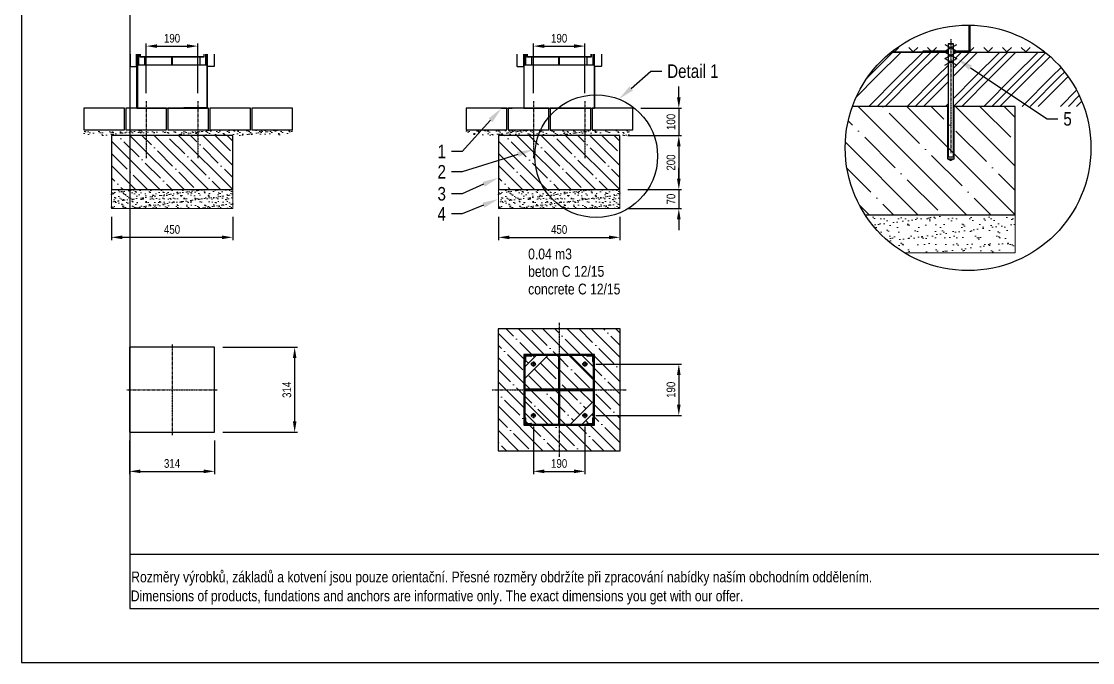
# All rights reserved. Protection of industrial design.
# Model space of a CAD drawing. Header units: millimetres. Extents: x 5064 to 11004, y 3085 to 7285.
# Drawn here: x 5064 to 9018, y 3085 to 5453 of the extents above; entities that cross this region are included whole.
import ezdxf
from ezdxf import colors
from ezdxf.entities.mleader import LeaderData, LeaderLine
from ezdxf.lldxf.tags import DXFTag
from ezdxf.math import Vec2, Vec3

# ---------------------------------------------------------------- set-up
doc = ezdxf.new("R2010")
doc.units = ezdxf.units.MM
doc.header["$LTSCALE"] = 0.3
doc.linetypes.add('DashDot', pattern=[15, 9, -3, 0, -3])
doc.layers.add('Nekreslit', color=6, linetype='Continuous', plot=False)
doc.layers.add('SRAFY', color=251, linetype='Continuous', lineweight=13)
doc.styles.add('SEACAD_Arial', font='arial.ttf', dxfattribs={"width": 0.8})
tags = doc.linetypes.add('HIDDEN2', pattern=[4.7625, 3.175, -1.5875]).pattern_tags.tags
tags[6:7] = [DXFTag(74, 4), DXFTag(75, 0), DXFTag(340, '0'), DXFTag(46, 0.0), DXFTag(50, 0.0), DXFTag(44, 0.0), DXFTag(45, 0.0)]
tags[4:5] = [DXFTag(74, 4), DXFTag(75, 0), DXFTag(340, '0'), DXFTag(46, 0.0), DXFTag(50, 0.0), DXFTag(44, 0.0), DXFTag(45, 0.0)]
doc.dimstyles.new('ISO-25', dxfattribs={"dimtxt": 1.6, "dimasz": 2, "dimexe": 0.5, "dimexo": 1.5, "dimtad": 1, "dimdec": 0, "dimtxsty": 'SEACAD_Arial', "dimcen": 2, "dimadec": 0, "dimazin": 0, "dimtfac": 1, "dimtdec": 0, "dimtmove": 0, "dimatfit": 3, "dimfxl": 1, "dimarcsym": 0})

# ---------------------------------------------------------------- blocks, each defined once
blk = doc.blocks.new('*D134')
at = {"color": 0, "lineweight": -2, "transparency": 16777216}
for p, q in [((6825.3, 4732.1), (6825.3, 4645.8)), ((7273.4, 4732.1), (7273.4, 4645.8)), ((6865.3, 4655.8), (7233.4, 4655.8))]:
    blk.add_line(p, q, dxfattribs=at)
at = {"color": 0, "transparency": 16777216}
for points in [[(6865.3, 4662.5), (6865.3, 4649.1), (6825.3, 4655.8)], [(7233.4, 4662.5), (7233.4, 4649.1), (7273.4, 4655.8)]]:
    blk.add_solid(points, dxfattribs=at)
at = {"layer": 'Defpoints', "color": 0, "transparency": 16777216}
for p in [(6825.3, 4762.1), (7273.4, 4762.1), (7273.4, 4655.8)]:
    blk.add_point(p, dxfattribs=at)
at = {"color": 0, "transparency": 16777216, "insert": (7049.4, 4684.6), "char_height": 32, "attachment_point": 5, "style": 'SEACAD_Arial'}
blk.add_mtext('450', dxfattribs=at)
blk = doc.blocks.new('*D160')
at = {"color": 0, "lineweight": -2, "transparency": 16777216}
for p, q in [((5525.4, 5188.4), (5525.4, 5372.1)), ((5565.4, 5362.1), (5675.4, 5362.1)), ((5715.4, 5188.4), (5715.4, 5372.1))]:
    blk.add_line(p, q, dxfattribs=at)
at = {"color": 0, "transparency": 16777216}
for points in [[(5565.4, 5368.8), (5565.4, 5355.4), (5525.4, 5362.1)], [(5675.4, 5368.8), (5675.4, 5355.4), (5715.4, 5362.1)]]:
    blk.add_solid(points, dxfattribs=at)
at = {"layer": 'Defpoints', "color": 0, "transparency": 16777216}
for p in [(5715.4, 5362.1), (5525.4, 5158.4), (5715.4, 5158.4)]:
    blk.add_point(p, dxfattribs=at)
at = {"color": 0, "transparency": 16777216, "insert": (5620.4, 5390.9), "char_height": 32, "attachment_point": 5, "style": 'SEACAD_Arial'}
blk.add_mtext('190', dxfattribs=at)
blk = doc.blocks.new('*D161')
at = {"color": 0, "lineweight": -2, "transparency": 16777216}
for p, q in [((6954.3, 5188.4), (6954.3, 5372.1)), ((6994.3, 5362.1), (7104.3, 5362.1)), ((7144.3, 5188.4), (7144.3, 5372.1))]:
    blk.add_line(p, q, dxfattribs=at)
at = {"color": 0, "transparency": 16777216}
for points in [[(6994.3, 5368.8), (6994.3, 5355.4), (6954.3, 5362.1)], [(7104.3, 5368.8), (7104.3, 5355.4), (7144.3, 5362.1)]]:
    blk.add_solid(points, dxfattribs=at)
at = {"layer": 'Defpoints', "color": 0, "transparency": 16777216}
for p in [(7144.3, 5362.1), (6954.3, 5158.4), (7144.3, 5158.4)]:
    blk.add_point(p, dxfattribs=at)
at = {"color": 0, "transparency": 16777216, "insert": (7049.3, 5390.9), "char_height": 32, "attachment_point": 5, "style": 'SEACAD_Arial'}
blk.add_mtext('190', dxfattribs=at)
blk = doc.blocks.new('*D162')
at = {"color": 0, "lineweight": -2, "transparency": 16777216}
for p, q in [((7491.1, 5172.4), (7491.1, 5212.4)), ((7350.8, 5132.4), (7501.1, 5132.4)), ((7491.1, 5132.4), (7491.1, 5032.1)), ((7303.4, 5032.1), (7501.1, 5032.1)), ((7491.1, 4992.1), (7491.1, 4952.1))]:
    blk.add_line(p, q, dxfattribs=at)
at = {"color": 0, "transparency": 16777216}
for points in [[(7484.4, 5172.4), (7497.7, 5172.4), (7491.1, 5132.4)], [(7484.4, 4992.1), (7497.7, 4992.1), (7491.1, 5032.1)]]:
    blk.add_solid(points, dxfattribs=at)
at = {"layer": 'Defpoints', "color": 0, "transparency": 16777216}
for p in [(7320.8, 5132.4), (7273.4, 5032.1), (7491.1, 5032.1)]:
    blk.add_point(p, dxfattribs=at)
at = {"color": 0, "transparency": 16777216, "insert": (7462.2, 5082.2), "char_height": 32, "attachment_point": 5, "rotation": 90, "style": 'SEACAD_Arial'}
blk.add_mtext('100', dxfattribs=at)
blk = doc.blocks.new('*D163')
at = {"color": 0, "lineweight": -2, "transparency": 16777216}
for p, q in [((7303.4, 5032.1), (7501.1, 5032.1)), ((7491.1, 4992.1), (7491.1, 4872.1)), ((7303.4, 4832.1), (7501.1, 4832.1))]:
    blk.add_line(p, q, dxfattribs=at)
at = {"color": 0, "transparency": 16777216}
for points in [[(7484.4, 4992.1), (7497.7, 4992.1), (7491.1, 5032.1)], [(7484.4, 4872.1), (7497.7, 4872.1), (7491.1, 4832.1)]]:
    blk.add_solid(points, dxfattribs=at)
at = {"layer": 'Defpoints', "color": 0, "transparency": 16777216}
for p in [(7273.4, 5032.1), (7273.4, 4832.1), (7491.1, 4832.1)]:
    blk.add_point(p, dxfattribs=at)
at = {"color": 0, "transparency": 16777216, "insert": (7462.2, 4932.1), "char_height": 32, "attachment_point": 5, "rotation": 90, "style": 'SEACAD_Arial'}
blk.add_mtext('200', dxfattribs=at)
blk = doc.blocks.new('*D164')
at = {"color": 0, "lineweight": -2, "transparency": 16777216}
for p, q in [((7491.1, 4872.1), (7491.1, 4912.1)), ((7303.4, 4832.1), (7501.1, 4832.1)), ((7491.1, 4832.1), (7491.1, 4762.1)), ((7303.4, 4762.1), (7501.1, 4762.1)), ((7491.1, 4722.1), (7491.1, 4682.1))]:
    blk.add_line(p, q, dxfattribs=at)
at = {"color": 0, "transparency": 16777216}
for points in [[(7484.4, 4872.1), (7497.7, 4872.1), (7491.1, 4832.1)], [(7484.4, 4722.1), (7497.7, 4722.1), (7491.1, 4762.1)]]:
    blk.add_solid(points, dxfattribs=at)
at = {"layer": 'Defpoints', "color": 0, "transparency": 16777216}
for p in [(7273.4, 4832.1), (7273.4, 4762.1), (7491.1, 4762.1)]:
    blk.add_point(p, dxfattribs=at)
at = {"color": 0, "transparency": 16777216, "insert": (7462.2, 4797.1), "char_height": 32, "attachment_point": 5, "rotation": 90, "style": 'SEACAD_Arial'}
blk.add_mtext('70', dxfattribs=at)
blk = doc.blocks.new('*D165')
at = {"color": 0, "lineweight": -2, "transparency": 16777216}
for p, q in [((5396.4, 4732.2), (5396.4, 4645.9)), ((5844.5, 4732.2), (5844.5, 4645.9)), ((5436.4, 4655.9), (5804.5, 4655.9))]:
    blk.add_line(p, q, dxfattribs=at)
at = {"color": 0, "transparency": 16777216}
for points in [[(5436.4, 4662.6), (5436.4, 4649.2), (5396.4, 4655.9)], [(5804.5, 4662.6), (5804.5, 4649.2), (5844.5, 4655.9)]]:
    blk.add_solid(points, dxfattribs=at)
at = {"layer": 'Defpoints', "color": 0, "transparency": 16777216}
for p in [(5396.4, 4762.2), (5844.5, 4762.2), (5844.5, 4655.9)]:
    blk.add_point(p, dxfattribs=at)
at = {"color": 0, "transparency": 16777216, "insert": (5620.4, 4684.7), "char_height": 32, "attachment_point": 5, "style": 'SEACAD_Arial'}
blk.add_mtext('450', dxfattribs=at)
blk = doc.blocks.new('L 25x25x3')
for p, q in [((25, 0), (0, 0)), ((0, 0), (0, -25)), ((25, -1), (25, 0)), ((0, -25), (1, -25)), ((3, -6.5), (3, -23)), ((23, -3), (6.5, -3))]:
    blk.add_line(p, q)
for centre, radius, start, end in [((1, -23), 2, 270, 0), ((6.5, -6.5), 3.5, 90, 180), ((23, -1), 2, 270, 0)]:
    blk.add_arc(centre, radius, start, end)
blk = doc.blocks.new('*D170')
at = {"color": 0, "lineweight": -2, "transparency": 16777216}
for p, q in [((5463.4, 3905.7), (5463.4, 3781.6)), ((5777.4, 3905.7), (5777.4, 3781.6)), ((5503.4, 3791.6), (5737.4, 3791.6))]:
    blk.add_line(p, q, dxfattribs=at)
at = {"color": 0, "transparency": 16777216}
for points in [[(5503.4, 3798.3), (5503.4, 3785), (5463.4, 3791.6)], [(5737.4, 3798.3), (5737.4, 3785), (5777.4, 3791.6)]]:
    blk.add_solid(points, dxfattribs=at)
at = {"layer": 'Defpoints', "color": 0, "transparency": 16777216}
for p in [(5463.4, 3935.7), (5777.4, 3935.7), (5777.4, 3791.6)]:
    blk.add_point(p, dxfattribs=at)
at = {"color": 0, "transparency": 16777216, "insert": (5620.4, 3820.5), "char_height": 32, "attachment_point": 5, "style": 'SEACAD_Arial'}
blk.add_mtext('314', dxfattribs=at)
blk = doc.blocks.new('*D171')
at = {"color": 0, "lineweight": -2, "transparency": 16777216}
for p, q in [((6954.2, 3957.6), (6954.2, 3781.6)), ((7144.5, 3957.6), (7144.5, 3781.6)), ((6994.2, 3791.6), (7104.5, 3791.6))]:
    blk.add_line(p, q, dxfattribs=at)
at = {"color": 0, "transparency": 16777216}
for points in [[(6994.2, 3798.3), (6994.2, 3785), (6954.2, 3791.6)], [(7104.5, 3798.3), (7104.5, 3785), (7144.5, 3791.6)]]:
    blk.add_solid(points, dxfattribs=at)
at = {"layer": 'Defpoints', "color": 0, "transparency": 16777216}
for p in [(6954.2, 3987.6), (7144.5, 3987.6), (7144.5, 3791.6)]:
    blk.add_point(p, dxfattribs=at)
at = {"color": 0, "transparency": 16777216, "insert": (7049.3, 3820.5), "char_height": 32, "attachment_point": 5, "style": 'SEACAD_Arial'}
blk.add_mtext('190', dxfattribs=at)
blk = doc.blocks.new('*D172')
at = {"color": 0, "lineweight": -2, "transparency": 16777216}
for p, q in [((7184.5, 4187.9), (7501.1, 4187.9)), ((7491.1, 4147.9), (7491.1, 4037.6)), ((7184.5, 3997.6), (7501.1, 3997.6))]:
    blk.add_line(p, q, dxfattribs=at)
at = {"color": 0, "transparency": 16777216}
for points in [[(7484.4, 4147.9), (7497.7, 4147.9), (7491.1, 4187.9)], [(7484.4, 4037.6), (7497.7, 4037.6), (7491.1, 3997.6)]]:
    blk.add_solid(points, dxfattribs=at)
at = {"layer": 'Defpoints', "color": 0, "transparency": 16777216}
for p in [(7154.5, 4187.9), (7154.5, 3997.6), (7491.1, 3997.6)]:
    blk.add_point(p, dxfattribs=at)
at = {"color": 0, "transparency": 16777216, "insert": (7462.2, 4092.7), "char_height": 32, "attachment_point": 5, "rotation": 90, "style": 'SEACAD_Arial'}
blk.add_mtext('190', dxfattribs=at)
blk = doc.blocks.new('*D173')
at = {"color": 0, "lineweight": -2, "transparency": 16777216}
for p, q in [((5807.4, 4249.7), (6083.1, 4249.7)), ((6073.1, 3975.7), (6073.1, 4209.7)), ((5807.4, 3935.7), (6083.1, 3935.7))]:
    blk.add_line(p, q, dxfattribs=at)
at = {"color": 0, "transparency": 16777216}
for points in [[(6066.5, 4209.7), (6079.8, 4209.7), (6073.1, 4249.7)], [(6066.5, 3975.7), (6079.8, 3975.7), (6073.1, 3935.7)]]:
    blk.add_solid(points, dxfattribs=at)
at = {"layer": 'Defpoints', "color": 0, "transparency": 16777216}
for p in [(5777.4, 4249.7), (6073.1, 4249.7), (5777.4, 3935.7)]:
    blk.add_point(p, dxfattribs=at)
at = {"color": 0, "transparency": 16777216, "insert": (6044.3, 4092.7), "char_height": 32, "attachment_point": 5, "rotation": 90, "style": 'SEACAD_Arial'}
blk.add_mtext('314', dxfattribs=at)

msp = doc.modelspace()

# ---------------------------------------------------------------- hatches: boundary and pattern name
at = {"layer": 'SRAFY'}
h = msp.add_hatch(dxfattribs=at)
h.set_pattern_fill('ANGLE', color=256, scale=7, angle=45)
h.set_pattern_definition([(45, (1372.663, 3127.9), (-34.574, 34.574), [35.56, -13.335]), (135, (1372.663, 3127.9), (-34.574, -34.574), [35.56, -13.335])])
edge = h.paths.add_edge_path()
edge.add_line((8820.6, 5356.8), (8565.1, 5356.8))
edge.add_arc((-193086.9, 5352.5), 201652, -0.003622, 0.001208, ccw=False)
edge.add_line((8565.1, 5339.8), (8843.2, 5339.8))
edge.add_arc((8558.9, 4986.4), 453.5, 51.185, 54.752)
edge = h.paths.add_edge_path()
edge.add_line((8472.6, 5354.4), (8472.6, 5356.8))
edge.add_line((8472.6, 5356.8), (8297.2, 5356.8))
edge.add_arc((8558.9, 4986.4), 453.5, 125.248, 128.815)
edge.add_line((8274.7, 5339.8), (8391.4, 5339.8))
edge.add_line((8391.4, 5339.8), (8391.4, 5343.8))
edge.add_line((8391.4, 5343.8), (8472.6, 5343.8))
edge.add_line((8472.6, 5343.8), (8472.6, 5354.4))
h = msp.add_hatch(dxfattribs=at)
h.set_pattern_fill('ANSI31', color=256)
h.paths.add_polyline_path([(8565.1, 5439.9, 0.002205), (8561.1, 5439.9), (8561.1, 5339.8), (8565.1, 5339.8)])
h = msp.add_hatch(dxfattribs=at)
h.set_pattern_fill('GOST_GROUND', color=256, scale=10)
h.set_pattern_definition([(45, (1372.66, 3127.9), (141.4214, -9e-15), [200]), (45, (1402.66, 3127.9), (141.4214, -9e-15), [200]), (45, (1432.66, 3127.9), (141.4214, -9e-15), [200])])
h.paths.add_polyline_path([(8485.1, 5306.8), (8472.6, 5313.4), (8485.1, 5320.1), (8485.1, 5339.7), (8274.6, 5339.7, 0.138009), (8132.1, 5139.6), (8485.1, 5139.4)])
h.paths.add_polyline_path([(8843.2, 5339.7), (8505.1, 5339.7), (8505.1, 5320.1), (8517.6, 5313.4), (8505.1, 5306.8), (8505.1, 5139.4), (8733.2, 5139.2), (8985.9, 5139.2, 0.138278)])
h = msp.add_hatch(dxfattribs=at)
h.set_pattern_fill('ANSI31', color=256)
h.paths.add_polyline_path([(8481.1, 5343.8), (8391.4, 5343.8), (8391.4, 5339.8), (8481.1, 5339.8)])
h.paths.add_polyline_path([(8561.1, 5343.8), (8509.1, 5343.8), (8509.1, 5339.8), (8561.1, 5339.8)])
h = msp.add_hatch(dxfattribs=at)
h.set_pattern_fill('ANSI35', color=256, scale=20, angle=90)
h.set_pattern_definition([(135, (-5472.8, -5481.73), (-89.8026, -89.8026), []), (135, (-5472.8, -5391.92), (-89.8026, -89.8026), [158.75, -31.75, 0, -31.75])])
edge = h.paths.add_edge_path()
edge.add_arc((8558.9, 4986.4), 453.5, 160.2531, 213.0381)
edge.add_line((8178.7, 4739.2), (8733.2, 4739.2))
edge.add_line((8733.2, 4739.2), (8733.2, 5139.2))
edge.add_line((8733.2, 5139.2), (8132.1, 5139.6))
h = msp.add_hatch(dxfattribs=at)
h.set_pattern_fill('AR-SAND', color=256, scale=0.5)
h.set_pattern_definition([(37.5, (0, -278.348), (-0.800016, 24.47066), [0, -19.304, 0, -21.59, 0, -20.6375]), (7.5, (0, -278.348), (22.47616, 35.84126), [0, -10.414, 0, -17.399, 0, -6.6675]), (327.5, (-15.62, -278.348), (39.54962, 0.07186), [0, -6.35, 0, -22.86, 0, -29.845]), (317.5, (-15.62, -278.348), (38.17782, 11.14647), [0, -3.175, 0, -14.986, 0, -17.145])])
h.paths.add_polyline_path([(5464.4, 5052.4), (5295.4, 5052.4), (5295.4, 5032.4), (5430.4, 5032.4), (5464.4, 5032.4)])
h.paths.add_polyline_path([(5514.4, 5052.4), (5464.4, 5052.4), (5464.4, 5032.4), (5514.4, 5032.4)])
h.paths.add_polyline_path([(5794.4, 5052.4), (5514.4, 5052.4), (5514.4, 5032.4), (5794.4, 5032.2)])
h.paths.add_polyline_path([(6065.4, 5052.4), (5794.4, 5052.4), (5794.4, 5032.2), (5878.5, 5032.1), (6065.4, 5032.1)])
h = msp.add_hatch(dxfattribs=at)
h.set_pattern_fill('ANSI35', color=256, scale=10, angle=90)
h.set_pattern_definition([(135, (-1258.534, -278.25), (-44.9013, -44.9013), []), (135, (-1258.534, -233.35), (-44.9013, -44.9013), [79.375, -15.875, 0, -15.875])])
h.paths.add_polyline_path([(5844.5, 5032.2), (5396.4, 5032.5), (5396.4, 4832.2), (5844.5, 4832.2)])
h = msp.add_hatch(dxfattribs=at)
h.set_pattern_fill('AR-SAND', color=256, scale=0.5)
h.set_pattern_definition([(37.5, (170.387, -278.348), (-0.800016, 24.47066), [0, -19.304, 0, -21.59, 0, -20.6375]), (7.5, (170.387, -278.348), (22.47616, 35.84126), [0, -10.414, 0, -17.399, 0, -6.6675]), (327.5, (154.766, -278.348), (39.54962, 0.07186), [0, -6.35, 0, -22.86, 0, -29.845]), (317.5, (154.766, -278.348), (38.17782, 11.14647), [0, -3.175, 0, -14.986, 0, -17.145])])
h.paths.add_polyline_path([(6763.6, 5052.4), (6705.8, 5052.4), (6705.8, 5032.4), (6745.4, 5032.4)])
h.paths.add_polyline_path([(6944.3, 5052.4), (6763.6, 5052.4), (6745.4, 5032.4), (6825.3, 5032.4), (6944.3, 5032.4)])
h.paths.add_polyline_path([(7154.3, 5052.4), (6944.3, 5052.4), (6944.3, 5032.4), (7154.3, 5032.2)])
h.paths.add_polyline_path([(7320.8, 5052.4), (7154.3, 5052.4), (7154.3, 5032.2), (7273.4, 5032.1), (7320.8, 5032.1)])
h = msp.add_hatch(dxfattribs=at)
h.set_pattern_fill('ANSI35', color=256, scale=10, angle=90)
h.set_pattern_definition([(135, (170.387, -278.35), (-44.9013, -44.9013), []), (135, (170.387, -233.447), (-44.9013, -44.9013), [79.375, -15.875, 0, -15.875])])
h.paths.add_polyline_path([(7273.4, 5032.1), (6825.3, 5032.4), (6825.3, 4832.1), (7273.4, 4832.1)])
h = msp.add_hatch(dxfattribs=at)
h.set_pattern_fill('AR-SAND', color=256, scale=0.5)
h.set_pattern_definition([(37.5, (6.963, -427.884), (-0.800016, 24.47066), [0, -19.304, 0, -21.59, 0, -20.6375]), (7.5, (6.963, -427.884), (22.47616, 35.84126), [0, -10.414, 0, -17.399, 0, -6.6675]), (327.5, (-8.658, -427.884), (39.54962, 0.07186), [0, -6.35, 0, -22.86, 0, -29.845]), (317.5, (-8.658, -427.884), (38.17782, 11.14647), [0, -3.175, 0, -14.986, 0, -17.145])])
h.paths.add_polyline_path([(5844.5, 4762.2), (5844.5, 4832.2), (5396.4, 4832.2), (5396.4, 4762.2)])
h = msp.add_hatch(dxfattribs=at)
h.set_pattern_fill('AR-SAND', color=256, scale=0.5)
h.set_pattern_definition([(37.5, (1435.883, -427.98), (-0.800016, 24.47066), [0, -19.304, 0, -21.59, 0, -20.6375]), (7.5, (1435.883, -427.98), (22.47616, 35.84126), [0, -10.414, 0, -17.399, 0, -6.6675]), (327.5, (1420.262, -427.98), (39.54962, 0.07186), [0, -6.35, 0, -22.86, 0, -29.845]), (317.5, (1420.262, -427.98), (38.17782, 11.14647), [0, -3.175, 0, -14.986, 0, -17.145])])
h.paths.add_polyline_path([(7273.4, 4762.1), (7273.4, 4832.1), (6825.3, 4832.1), (6825.3, 4762.1)])
h = msp.add_hatch(dxfattribs=at)
h.set_pattern_fill('AR-SAND', color=256)
h.set_pattern_definition([(37.5, (-5813.58, 815.907), (-1.60003, 48.94132), [0, -38.608, 0, -43.18, 0, -41.275]), (7.5, (-5813.58, 815.91), (44.95233, 71.6825), [0, -20.828, 0, -34.798, 0, -13.335]), (327.5, (-5844.82, 815.907), (79.09924, 0.14372), [0, -12.7, 0, -45.72, 0, -59.69]), (317.5, (-5844.82, 815.91), (76.35565, 22.29293), [0, -6.35, 0, -29.972, 0, -34.29])])
h.paths.add_polyline_path([(8733.2, 4739.2), (8178.7, 4739.2, 0.112104), (8322.8, 4599.2), (8733.2, 4599.2)])
h = msp.add_hatch(dxfattribs=at)
h.set_pattern_fill('ANSI35', color=256, scale=10, angle=90)
h.set_pattern_definition([(135, (0, -278.35), (-44.9013, -44.9013), []), (135, (3e-15, -233.447), (-44.9013, -44.9013), [79.375, -15.875, 0, -15.875])])
h.paths.add_polyline_path([(7274.3, 4317.7), (7049.3, 4317.7), (7049.3, 4222.7), (7179.3, 4222.7), (7179.3, 4092.7), (7274.3, 4092.7)])
h.paths.add_polyline_path([(7049.3, 4317.7), (6824.3, 4317.7), (6824.3, 4092.7), (6919.3, 4092.7), (6919.3, 4222.7), (7049.3, 4222.7)])
h.paths.add_polyline_path([(6919.3, 4092.7), (6824.3, 4092.7), (6824.3, 3867.7), (7049.3, 3867.7), (7049.3, 3962.7), (6919.3, 3962.7)])
h.paths.add_polyline_path([(7274.3, 4092.7), (7179.3, 4092.7), (7179.3, 3962.7), (7049.3, 3962.7), (7049.3, 3867.7), (7274.3, 3867.7)])
h.paths.add_polyline_path([(7173.3, 3988.7, -0.414214), (7175.3, 3990.7), (7176.3, 3990.7), (7176.3, 4008.2), (7133.9, 3965.7), (7151.3, 3965.7), (7151.3, 3966.7, -0.414214), (7153.3, 3968.7), (7169.8, 3968.7, 0.414214), (7173.3, 3972.2)], flags=16)
h.paths.add_polyline_path([(7176.3, 4050.6), (7176.3, 4090.7), (7051.3, 4090.7), (7051.3, 3965.7), (7091.5, 3965.7)], flags=17)
h.paths.add_polyline_path([(7176.3, 4134.9), (7091.5, 4219.7), (7051.3, 4219.7), (7051.3, 4094.7), (7176.3, 4094.7)], flags=17)
h.paths.add_polyline_path([(7047.3, 4219.7), (7007.2, 4219.7), (6922.3, 4134.9), (6922.3, 4094.7), (7047.3, 4094.7)], flags=17)
h.paths.add_polyline_path([(7047.3, 4090.7), (6922.3, 4090.7), (6922.3, 4050.6), (7007.2, 3965.7), (7047.3, 3965.7)], flags=17)
h.paths.add_polyline_path([(7173.3, 4213.2, 0.414214), (7169.8, 4216.7), (7153.3, 4216.7, -0.414214), (7151.3, 4218.7), (7151.3, 4219.7), (7133.9, 4219.7), (7176.3, 4177.3), (7176.3, 4194.7), (7175.3, 4194.7, -0.414214), (7173.3, 4196.7)], flags=16)
h.paths.add_polyline_path([(6922.3, 4008.2), (6922.3, 3990.7), (6923.3, 3990.7, -0.414214), (6925.3, 3988.7), (6925.3, 3972.2, 0.414214), (6928.8, 3968.7), (6945.3, 3968.7, -0.414214), (6947.3, 3966.7), (6947.3, 3965.7), (6964.8, 3965.7)], flags=16)
h.paths.add_polyline_path([(6964.8, 4219.7), (6947.3, 4219.7), (6947.3, 4218.7, -0.414214), (6945.3, 4216.7), (6928.8, 4216.7, 0.414214), (6925.3, 4213.2), (6925.3, 4196.7, -0.414214), (6923.3, 4194.7), (6922.3, 4194.7), (6922.3, 4177.3)], flags=16)

# ---------------------------------------------------------------- linework, layer by layer
for p, q in [((8565.1, 5439.7), (8565.1, 5339.8)), ((8274.7, 5339.8), (8485.1, 5339.8)), ((8471.1, 5339.8), (8485.1, 5339.8)), ((8472.6, 5367.8), (8517.6, 5343.8)), ((8472.6, 5343.8), (8517.6, 5367.8)), ((8472.6, 5339.8), (8517.6, 5315.8)), ((8472.6, 5315.8), (8517.6, 5339.8)), ((8481.1, 5343.8), (8481.1, 5339.8)), ((8486.7, 5371.4), (8503.5, 5371.4)), ((8505.1, 5339.8), (8559.1, 5339.8)), ((8509.1, 5343.8), (8509.1, 5339.8)), ((8561.1, 5343.8), (8561.1, 5339.8)), ((8565.1, 5339.8), (8843.2, 5339.8)), ((5496.4, 5332.4), (5496.4, 5292.4)), ((5722.4, 5322.4), (5518.4, 5322.4)), ((5607.4, 5322.4), (5604.4, 5322.4)), ((5727.4, 5322.4), (5724.4, 5322.4)), ((5744.4, 5332.4), (5744.4, 5292.4)), ((5750.4, 5322.4), (5747.4, 5322.4)), ((6925.3, 5332.4), (6925.3, 5292.4)), ((7151.3, 5322.4), (6947.3, 5322.4)), ((7036.3, 5322.4), (7033.3, 5322.4)), ((7156.3, 5322.4), (7153.3, 5322.4)), ((7173.3, 5332.4), (7173.3, 5292.4)), ((7179.3, 5322.4), (7176.3, 5322.4)), ((8472.6, 5315.8), (8517.6, 5291.8)), ((8472.6, 5291.8), (8517.6, 5315.8)), ((5490.4, 5286.4), (5490.4, 5132.4)), ((5490.4, 5286.4), (5490.4, 5132.4)), ((5492.4, 5292.4), (5747.4, 5292.4)), ((5750.4, 5286.4), (5750.4, 5132.4)), ((6919.3, 5286.4), (6919.3, 5132.4)), ((6919.3, 5286.4), (6919.3, 5132.4)), ((6919.3, 5286.4), (6919.3, 5132.4)), ((6921.3, 5292.4), (7176.3, 5292.4)), ((7179.3, 5286.4), (7179.3, 5132.4)), ((7179.3, 5286.4), (7179.3, 5132.4)), ((6836.3, 5132.4), (6876.3, 5132.4)), ((6919.3, 5132.4), (7179.3, 5132.4)), ((6919.3, 5132.4), (7179.3, 5132.4)), ((6919.3, 5132.4), (7179.3, 5132.4)), ((5295.4, 5052.4), (5437.4, 5052.4)), ((6922.3, 4177.3), (6964.8, 4219.7)), ((6922.3, 4134.9), (7007.2, 4219.7)), ((7091.5, 4219.7), (7176.3, 4134.9)), ((7133.9, 4219.7), (7176.3, 4177.3)), ((7007.2, 3965.7), (6922.3, 4050.6)), ((7176.3, 4050.6), (7091.5, 3965.7)), ((6964.8, 3965.7), (6922.3, 4008.2)), ((7176.3, 4008.2), (7133.9, 3965.7))]:
    msp.add_line(p, q)
at = {"linetype": 'DashDot', "lineweight": 30}
for p, q in [((8495.1, 5387.8), (8495.1, 4966.5)), ((5525.4, 5158.4), (5525.4, 4947.7)), ((5715.4, 5158.4), (5715.4, 4947.7)), ((6954.3, 5158.4), (6954.3, 4947.8)), ((7144.3, 5158.4), (7144.3, 4947.8))]:
    msp.add_line(p, q, dxfattribs=at)
at = {"color": 7, "linetype": 'Continuous'}
for p, q in [((8485.1, 5339.8), (8274.7, 5339.8)), ((8485.1, 5369.8), (8485.1, 4953.7)), ((8505.1, 4953.7), (8505.1, 5369.8)), ((5464.4, 5332.4), (5464.4, 5188.4)), ((5445.4, 5132.4), (5295.4, 5132.4)), ((5295.4, 5132.4), (5295.4, 5052.4)), ((5445.4, 5052.4), (5445.4, 5132.4)), ((5600.4, 5132.4), (5450.4, 5132.4)), ((5450.4, 5132.4), (5450.4, 5052.4)), ((5600.4, 5052.4), (5600.4, 5132.4)), ((5755.4, 5132.4), (5605.4, 5132.4)), ((5605.4, 5132.4), (5605.4, 5052.4)), ((5755.4, 5052.4), (5755.4, 5132.4)), ((5910.4, 5132.4), (5760.4, 5132.4)), ((5760.4, 5132.4), (5760.4, 5052.4)), ((5910.4, 5052.4), (5910.4, 5132.4)), ((6065.4, 5132.4), (5915.4, 5132.4)), ((5915.4, 5132.4), (5915.4, 5052.4)), ((6065.4, 5052.4), (6065.4, 5132.4)), ((6855.8, 5132.4), (6705.8, 5132.4)), ((6705.8, 5132.4), (6705.8, 5052.4)), ((6855.8, 5052.4), (6855.8, 5132.4)), ((7010.8, 5132.4), (6860.8, 5132.4)), ((6860.8, 5132.4), (6860.8, 5052.4)), ((7010.8, 5052.4), (7010.8, 5132.4)), ((7165.8, 5132.4), (7015.8, 5132.4)), ((7015.8, 5132.4), (7015.8, 5052.4)), ((7165.8, 5052.4), (7165.8, 5132.4)), ((7320.8, 5132.4), (7170.8, 5132.4)), ((7170.8, 5132.4), (7170.8, 5052.4)), ((7320.8, 5052.4), (7320.8, 5132.4)), ((5295.4, 5052.4), (5445.4, 5052.4)), ((5450.4, 5052.4), (5600.4, 5052.4)), ((5605.4, 5052.4), (5755.4, 5052.4)), ((5760.4, 5052.4), (5910.4, 5052.4)), ((5915.4, 5052.4), (6065.4, 5052.4)), ((6705.8, 5052.4), (6855.8, 5052.4)), ((6860.8, 5052.4), (7010.8, 5052.4)), ((7015.8, 5052.4), (7165.8, 5052.4)), ((7170.8, 5052.4), (7320.8, 5052.4))]:
    msp.add_line(p, q, dxfattribs=at)
at = {"color": 7, "linetype": 'HIDDEN2'}
for p, q in [((8486.7, 5371.4), (8485.1, 5369.8)), ((8505.1, 5369.8), (8485.1, 5369.8)), ((8505.1, 5369.8), (8503.5, 5371.4)), ((8485.1, 4953.7), (8505.1, 4953.7)), ((8485.1, 4953.7), (8486.7, 4952.1)), ((8495.1, 4952.1), (8486.7, 4952.1)), ((8503.5, 4952.1), (8495.1, 4952.1)), ((8503.5, 4952.1), (8505.1, 4953.7))]:
    msp.add_line(p, q, dxfattribs=at)
at = {"lineweight": 15}
for p, q in [((8486.7, 5371.4), (8486.7, 4952.1)), ((8503.5, 4952.1), (8503.5, 5371.4)), ((6836.3, 5132.4), (6886.3, 5132.4))]:
    msp.add_line(p, q, dxfattribs=at)
at = {"linetype": 'HIDDEN2'}
for p, q in [((8483.1, 5139.4), (8483.1, 4946.1)), ((8507.1, 4946.1), (8507.1, 5139.4))]:
    msp.add_line(p, q, dxfattribs=at)
at = {"color": 7, "linetype": 'HIDDEN2', "ltscale": 0.2}
msp.add_line((8483.1, 4946.1), (8507.1, 4946.1), dxfattribs=at)
at = {"linetype": 'HIDDEN2', "ltscale": 0.2}
for p in [(8483.1, 4946.1), (8507.1, 4946.1)]:
    msp.add_line(p, (8495.1, 4939.2), dxfattribs=at)
at = {"linetype": 'DashDot'}
for p, q in [((7049.3, 4339.7), (7049.3, 3845.7)), ((5620.4, 4259.7), (5620.4, 3925.7)), ((5453.4, 4092.7), (5787.4, 4092.7)), ((6802.3, 4092.7), (7296.3, 4092.7))]:
    msp.add_line(p, q, dxfattribs=at)
at = {"color": 0, "linetype": 'DashDot', "ltscale": 0.1}
for p, q in [((6954.2, 4197.9), (6954.2, 4177.9)), ((7144.5, 4197.9), (7144.5, 4177.9)), ((6964.2, 4187.9), (6944.2, 4187.9)), ((7154.5, 4187.9), (7134.5, 4187.9)), ((6964.2, 3997.6), (6944.2, 3997.6)), ((6954.2, 4007.6), (6954.2, 3987.6)), ((7154.5, 3997.6), (7134.5, 3997.6)), ((7144.5, 4007.6), (7144.5, 3987.6))]:
    msp.add_line(p, q, dxfattribs=at)
for points in [[(8561.1, 5439.9), (8561.1, 5339.8), (8565.1, 5339.8), (8565.1, 5439.9)], [(8485.1, 5343.8), (8391.4, 5343.8), (8391.4, 5339.8)], [(8391.4, 5339.8), (8485.1, 5339.8)], [(8505.1, 5339.8), (8561.1, 5339.8), (8561.1, 5343.8), (8505.1, 5343.8)], [(5464.4, 5332.4), (5464.4, 5286.4), (5490.4, 5286.4), (5490.4, 5332.4)], [(5465.4, 5332.4), (5465.4, 5286.4), (5489.4, 5286.4), (5489.4, 5332.4)], [(5493.4, 5322.4), (5490.4, 5322.4), (5490.4, 5132.4), (5750.4, 5132.4), (5750.4, 5322.4), (5747.4, 5322.4)], [(5493.4, 5322.4), (5493.4, 5332.4)], [(5493.4, 5292.4), (5493.4, 5332.4)], [(5501.4, 5332.4), (5501.4, 5322.4), (5739.4, 5322.4), (5739.4, 5332.4)], [(5502.4, 5332.4), (5502.4, 5323.4), (5738.4, 5323.4), (5738.4, 5332.4)], [(5518.4, 5322.4), (5518.4, 5292.4)], [(5722.4, 5322.4), (5722.4, 5292.4)], [(5747.4, 5292.4), (5747.4, 5332.4)], [(5776.4, 5332.4), (5776.4, 5286.4), (5750.4, 5286.4), (5750.4, 5332.4)], [(5775.4, 5332.4), (5775.4, 5286.4), (5751.4, 5286.4), (5751.4, 5332.4)], [(6922.3, 5322.4), (6919.3, 5322.4), (6919.3, 5132.4), (7179.3, 5132.4), (7179.3, 5322.4), (7176.3, 5322.4)], [(6922.3, 5322.4), (6922.3, 5332.4)], [(6922.3, 5292.4), (6922.3, 5332.4)], [(6930.3, 5332.4), (6930.3, 5322.4), (7168.3, 5322.4), (7168.3, 5332.4)], [(6931.3, 5332.4), (6931.3, 5323.4), (7167.3, 5323.4), (7167.3, 5332.4)], [(6947.3, 5322.4), (6947.3, 5292.4)], [(7151.3, 5322.4), (7151.3, 5292.4)], [(7176.3, 5292.4), (7176.3, 5332.4)], [(8485.1, 5139.4), (8132.1, 5139.6)], [(8178.7, 4739.2), (8733.2, 4739.2), (8733.2, 5139.2), (8505.1, 5139.4)], [(7047.3, 4094.7), (6922.3, 4094.7), (6922.3, 4090.7), (7047.3, 4090.7)], [(7051.3, 4090.7), (7176.3, 4090.7), (7176.3, 4094.7), (7051.3, 4094.7)]]:
    msp.add_lwpolyline(points)
for points in [[(5492.4, 5132.4), (5490.4, 5132.4), (5490.4, 5322.4), (5492.4, 5322.4)], [(5621.9, 5292.4), (5621.9, 5322.4), (5617.9, 5322.4), (5617.9, 5292.4)], [(5748.4, 5132.4), (5750.4, 5132.4), (5750.4, 5322.4), (5748.4, 5322.4)], [(7050.8, 5292.4), (7050.8, 5322.4), (7046.8, 5322.4), (7046.8, 5292.4)], [(5577.3, 5132.4), (5492.4, 5132.4), (5492.4, 5134.4), (5577.3, 5134.4)], [(5663.6, 5132.4), (5748.4, 5132.4), (5748.4, 5134.4), (5663.6, 5134.4)], [(5396.4, 4832.2), (5844.5, 4832.2), (5844.5, 5032.2), (5396.4, 5032.5)], [(6825.3, 4832.1), (7273.4, 4832.1), (7273.4, 5032.1), (6825.3, 5032.4)], [(6824.3, 3867.7), (7274.3, 3867.7), (7274.3, 4317.7), (6824.3, 4317.7)], [(5463.4, 3935.7), (5777.4, 3935.7), (5777.4, 4249.7), (5463.4, 4249.7)], [(6919.3, 3962.7), (7179.3, 3962.7), (7179.3, 4222.7), (6919.3, 4222.7)], [(6922.3, 3965.7), (7176.3, 3965.7), (7176.3, 4219.7), (6922.3, 4219.7)], [(7047.3, 3965.7), (7051.3, 3965.7), (7051.3, 4219.7), (7047.3, 4219.7)]]:
    msp.add_lwpolyline(points, close=True)
for points in [[(6893.3, 5332.4), (6893.3, 5288.4, 0.414214), (6895.3, 5286.4), (6917.3, 5286.4, 0.414214), (6919.3, 5288.4), (6919.3, 5332.4)], [(7205.3, 5332.4), (7205.3, 5288.4, -0.414214), (7203.3, 5286.4), (7181.3, 5286.4, -0.414214), (7179.3, 5288.4), (7179.3, 5332.4)]]:
    msp.add_lwpolyline(points, format="xyb")
for centre, radius in [((8558.9, 4986.4), 453.5), ((7186.2, 4955.7), 226.7), ((6954.2, 4187.9), 7), ((7144.5, 4187.9), 7), ((6954.2, 3997.6), 7), ((7144.5, 3997.6), 7)]:
    msp.add_circle(centre, radius)
at = {"color": 7, "linetype": 'Continuous'}
for centre in [(5529.4, 5132.4), (6045.5, 5132.4)]:
    msp.add_circle(centre, 0.01, dxfattribs=at)
at = {"layer": 'Nekreslit'}
msp.add_line((5464.4, 3485.3), (9504.4, 3485.3), dxfattribs=at)
for points in [[(5064.4, 3085.3), (11004.4, 3085.3), (11004.4, 7285.3), (5064.4, 7285.3)], [(5464.4, 3285.3), (9504.4, 3285.3), (9504.4, 6885.3), (5464.4, 6885.3)]]:
    msp.add_lwpolyline(points, close=True, dxfattribs=at)
at = {"layer": 'SRAFY'}
for p, q in [((5396.4, 4832.2), (5396.4, 4762.2)), ((5844.5, 4762.2), (5844.5, 4832.2)), ((6825.3, 4832.1), (6825.3, 4762.1)), ((7273.4, 4762.1), (7273.4, 4832.1)), ((5396.4, 4762.2), (5844.5, 4762.2)), ((6825.3, 4762.1), (7273.4, 4762.1)), ((8733.2, 4599.2), (8733.2, 4739.2)), ((8322.8, 4599.2), (8733.2, 4599.2))]:
    msp.add_line(p, q, dxfattribs=at)

# ---------------------------------------------------------------- block references
msp.add_blockref('L 25x25x3', (6922.3, 4219.7))
for p, rotation in [((7176.3, 4219.7), 269.9999999999999), ((6922.3, 3965.7), 89.99999999999999), ((7176.3, 3965.7), 180)]:
    msp.add_blockref('L 25x25x3', p, dxfattribs=dict(rotation=rotation))

# ---------------------------------------------------------------- texts
at = {"style": 'SEACAD_Arial', "width": 0.8}
for s, height, p in [('0.04 m3', 40, (6935, 4574.4)), ('beton C 12/15', 40, (6935, 4510.1)), ('concrete C 12/15', 40, (6935, 4444.9)), ('Rozměry výrobků, základů a kotvení jsou pouze orientační. Přesné rozměry obdržíte při zpracování nabídky naším obchodním oddělením.', 39.9982, (5469.8, 3381.6)), ('Dimensions of products, fundations and anchors are informative only. The exact dimensions you get with our offer.', 39.9982, (5468.2, 3311.7))]:
    msp.add_text(s, height=height, dxfattribs=at).set_placement(p)

# ---------------------------------------------------------------- dimensions: what is measured, and where the dimension line sits
for base, p1, p2, picture, middle in [((5715.4, 5362.1), (5525.4, 5158.4), (5715.4, 5158.4), '*D160', (5620.4, 5390.9)), ((7144.3, 5362.1), (6954.3, 5158.4), (7144.3, 5158.4), '*D161', (7049.3, 5390.9)), ((7144.5, 3791.6), (6954.2, 3987.6), (7144.5, 3987.6), '*D171', (7049.3, 3820.5)), ((5777.4, 3791.6), (5463.4, 3935.7), (5777.4, 3935.7), '*D170', (5620.4, 3820.5))]:
    dim = msp.add_linear_dim(base=base, p1=p1, p2=p2, dimstyle='ISO-25')
    dim.commit()
    dim.dimension.update_dxf_attribs({"geometry": picture, "text_midpoint": middle})
for base, p1, p2, picture, middle in [((7491.1, 5032.1), (7320.8, 5132.4), (7273.4, 5032.1), '*D162', (7462.2, 5082.2)), ((7491.1, 4832.1), (7273.4, 5032.1), (7273.4, 4832.1), '*D163', (7462.2, 4932.1)), ((7491.1, 4762.1), (7273.4, 4832.1), (7273.4, 4762.1), '*D164', (7462.2, 4797.1)), ((6073.1, 4249.7), (5777.4, 3935.7), (5777.4, 4249.7), '*D173', (6044.3, 4092.7)), ((7491.1, 3997.6), (7154.5, 4187.9), (7154.5, 3997.6), '*D172', (7462.2, 4092.7))]:
    dim = msp.add_linear_dim(base=base, p1=p1, p2=p2, angle=90, dimstyle='ISO-25')
    dim.commit()
    dim.dimension.update_dxf_attribs({"geometry": picture, "text_midpoint": middle})
for base, p1, p2, picture, middle in [((5844.5, 4655.9), (5396.4, 4762.2), (5844.5, 4762.2), '*D165', (5620.4, 4684.7)), ((7273.4, 4655.8), (6825.3, 4762.1), (7273.4, 4762.1), '*D134', (7049.4, 4684.6))]:
    dim = msp.add_linear_dim(base=base, p1=p1, p2=p2, dimstyle='ISO-25', override={"dimscale": 0, "dimrnd": 10, "dimtix": 0, "dimtofl": 1, "dimtmove": 0, "dimatfit": 3})
    dim.commit()
    dim.dimension.update_dxf_attribs({"geometry": picture, "text_midpoint": middle})

# ---------------------------------------------------------------- leaders
ml = msp.add_multileader_mtext('Standard')
ml.set_content('5', color=256, style='SEACAD_Arial')
ml.set_leader_properties()
ml.build(insert=Vec2(0, 0))
ml.multileader.update_dxf_attribs({"text_right_attachment_type": 6, "dogleg_length": 2, "arrow_head_size": 60, "scale": 20})
ctx = ml.context
ctx.base_point, ctx.scale, ctx.char_height, ctx.arrow_head_size, ctx.landing_gap_size, ctx.plane_origin = Vec3(8890.5, 5093), 20, 50, 60, 20, Vec3(8379.8, 5230.7)
ctx.right_attachment = 6
notes = []
notes.append((ctx, [(0, (1, 1, 0), (8850.5, 5093), (1, 0), 40, [(0, [(8517.6, 5315.8)], 0, [])])]))
ctx.mtext.insert, ctx.mtext.flow_direction = Vec3(8910.5, 5118.4), 5
ml = msp.add_multileader_mtext('Standard')
ml.set_content('Detail 1', color=256, style='SEACAD_Arial')
ml.set_leader_properties(lineweight=-3)
ml.build(insert=Vec2(0, 0))
ml.multileader.update_dxf_attribs({"text_right_attachment_type": 6, "dogleg_length": 2, "arrow_head_size": 60, "scale": 20})
ctx = ml.context
ctx.base_point, ctx.scale, ctx.char_height, ctx.arrow_head_size, ctx.landing_gap_size, ctx.plane_origin = Vec3(7428.2, 5269.2), 20, 50, 60, 20, Vec3(8835.4, 5159)
ctx.right_attachment = 6
notes.append((ctx, [(0, (1, 1, 0), (7388.2, 5269.2), (1, 0), 40, [(0, [(7270, 5166.4)], 0, [])])]))
ctx.mtext.insert, ctx.mtext.flow_direction = Vec3(7448.2, 5294.6), 5
ml = msp.add_multileader_mtext('Standard')
ml.set_content('1', color=256, style='SEACAD_Arial')
ml.set_leader_properties()
ml.build(insert=Vec2(0, 0))
ml.multileader.update_dxf_attribs({"dogleg_length": 2, "arrow_head_size": 60, "scale": 20})
ctx = ml.context
ctx.base_point, ctx.scale, ctx.char_height, ctx.arrow_head_size, ctx.landing_gap_size, ctx.plane_origin = Vec3(6596.7, 4973.1), 20, 50, 60, 20, Vec3(6736.7, 5132.5)
ctx.text_align_type = 2
notes.append((ctx, [(1, (1, 1, 0), (6691.4, 4973.1), (-1, 0), 40, [(0, [(6836.3, 5132.4)], 0, [])])]))
ctx.mtext.insert, ctx.mtext.alignment, ctx.mtext.flow_direction = Vec3(6631.4, 4998.1), 3, 5
ml = msp.add_multileader_mtext('Standard')
ml.set_content('2', color=256, style='SEACAD_Arial')
ml.set_leader_properties()
ml.build(insert=Vec2(0, 0))
ml.multileader.update_dxf_attribs({"dogleg_length": 2, "arrow_head_size": 60, "scale": 20})
ctx = ml.context
ctx.base_point, ctx.scale, ctx.char_height, ctx.arrow_head_size, ctx.landing_gap_size, ctx.plane_origin = Vec3(6584.9, 4898), 20, 50, 60, 20, Vec3(7143.4, 4947.8)
ctx.text_align_type = 2
notes.append((ctx, [(1, (1, 1, 0), (6691.4, 4898), (-1, 0), 40, [(0, [(6954.3, 4980.3)], 0, [])])]))
ctx.mtext.insert, ctx.mtext.alignment, ctx.mtext.flow_direction = Vec3(6631.4, 4923), 3, 5
ml = msp.add_multileader_mtext('Standard')
ml.set_content('3', color=256, style='SEACAD_Arial')
ml.set_leader_properties()
ml.build(insert=Vec2(0, 0))
ml.multileader.update_dxf_attribs({"dogleg_length": 2, "arrow_head_size": 60, "scale": 20})
ctx = ml.context
ctx.base_point, ctx.scale, ctx.char_height, ctx.arrow_head_size, ctx.landing_gap_size, ctx.plane_origin = Vec3(6585.2, 4816.4), 20, 50, 60, 20, Vec3(7142.3, 4735)
ctx.text_align_type = 2
notes.append((ctx, [(1, (1, 1, 0), (6691.4, 4816.4), (-1, 0), 40, [(0, [(6825.3, 4876.1)], 0, [])])]))
ctx.mtext.insert, ctx.mtext.alignment, ctx.mtext.flow_direction = Vec3(6631.4, 4841.8), 3, 5
ml = msp.add_multileader_mtext('Standard')
ml.set_content('4', color=256, style='SEACAD_Arial')
ml.set_leader_properties()
ml.build(insert=Vec2(0, 0))
ml.multileader.update_dxf_attribs({"dogleg_length": 2, "arrow_head_size": 60, "scale": 20})
ctx = ml.context
ctx.base_point, ctx.scale, ctx.char_height, ctx.arrow_head_size, ctx.landing_gap_size, ctx.plane_origin = Vec3(6583.8, 4742.8), 20, 50, 60, 20, Vec3(7063.2, 4838.2)
ctx.text_align_type = 2
notes.append((ctx, [(1, (1, 1, 0), (6691.4, 4742.8), (-1, 0), 40, [(0, [(6825.3, 4797.2)], 0, [])])]))
ctx.mtext.insert, ctx.mtext.alignment, ctx.mtext.flow_direction = Vec3(6631.4, 4767.8), 3, 5
for ctx, leaders in notes:
    for number, flags, end, landing, length, lines in leaders:
        leader = LeaderData()
        leader.index, (leader.has_last_leader_line, leader.has_dogleg_vector, leader.attachment_direction) = number, flags
        leader.last_leader_point, leader.dogleg_vector, leader.dogleg_length = Vec3(end), Vec3(landing), length
        for number, points, colour, breaks in lines:
            line = LeaderLine()
            line.index, line.vertices, line.color, line.breaks = number, Vec3.list(points), colors.encode_raw_color(colour), breaks
            leader.lines.append(line)
        ctx.leaders.append(leader)

doc.saveas('drawing.dxf')
